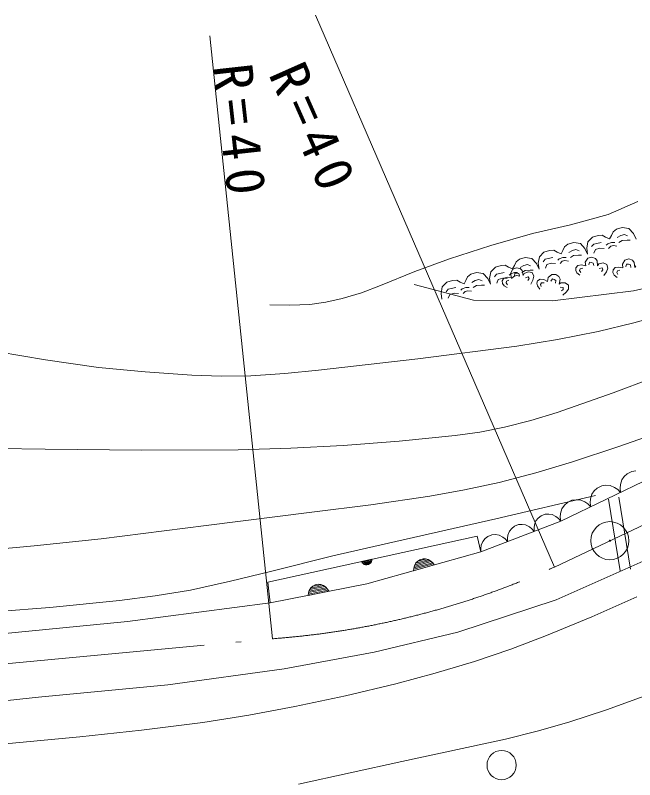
# Model space of a CAD drawing. Units: millimetres, scale not verified. Extents: x -625 to 707963, y -625 to 362498.
# Drawn here: x 358750 to 387903, y 249975 to 285934 of the extents above; entities that cross this region are included whole.
import ezdxf

# ---------------------------------------------------------------- set-up
doc = ezdxf.new("R2010")
doc.units = ezdxf.units.MM
doc.header["$LTSCALE"] = 1000
doc.linetypes.add('DASHED', pattern=[7.5, 6, -1.5])
doc.linetypes.add('LONG_DASHED_DOTTED', pattern=[15.25, 12, -1.5, 0.25, -1.5])
doc.layers.add('S-SUV', color=7, linetype='Continuous', lineweight=13)
doc.styles.add('ＭＳ ゴシック', font='')
doc.styles.get('ＭＳ ゴシック').set_extended_font_data('MS Gothic')

msp = doc.modelspace()

# ---------------------------------------------------------------- linework, layer by layer
at = {"layer": 'S-SUV'}
for p, q in [((372881, 285934), (384126, 259981)), ((367908, 284967), (370851, 256607)), ((386648, 276556), (388057, 277175)), ((384877, 276080), (386648, 276556)), ((383095, 275664), (384877, 276080)), ((386887, 275745), (387041, 275874)), ((387041, 275874), (387315, 275958)), ((387315, 275958), (387628, 275899)), ((387628, 275899), (387844, 275665)), ((381128, 275100), (383095, 275664)), ((385699, 275277), (385914, 275494)), ((385914, 275494), (386182, 275577)), ((386182, 275577), (386377, 275593)), ((386377, 275593), (386532, 275497)), ((386532, 275497), (386721, 275412)), ((386721, 275412), (386809, 275571)), ((386809, 275571), (386887, 275745)), ((387252, 275576), (387082, 275480)), ((387417, 275627), (387252, 275576)), ((387567, 275567), (387417, 275627)), ((387844, 275665), (387967, 275409)), ((379179, 274479), (381128, 275100)), ((384603, 275039), (384757, 275168)), ((384757, 275168), (385031, 275252)), ((385031, 275252), (385344, 275193)), ((385344, 275193), (385560, 274959)), ((385643, 274972), (385699, 275277)), ((385973, 275162), (385876, 275051)), ((386115, 275206), (385973, 275162)), ((386328, 275247), (386115, 275206)), ((386633, 275191), (386567, 275120)), ((386810, 275246), (386633, 275191)), ((386899, 275098), (386778, 275067)), ((386961, 275242), (386810, 275246)), ((387067, 275081), (386899, 275098)), ((387311, 275344), (387158, 275253)), ((387546, 275354), (387311, 275344)), ((387689, 275355), (387546, 275354)), ((383415, 274571), (383630, 274788)), ((383630, 274788), (383898, 274871)), ((383898, 274871), (384093, 274887)), ((384093, 274887), (384248, 274791)), ((384248, 274791), (384437, 274706)), ((384437, 274706), (384526, 274865)), ((384526, 274865), (384603, 275039)), ((384968, 274870), (384798, 274774)), ((385134, 274921), (384968, 274870)), ((385284, 274861), (385134, 274921)), ((385560, 274959), (385683, 274703)), ((385683, 274703), (385643, 274972)), ((386050, 274911), (385982, 274746)), ((386262, 274976), (386050, 274911)), ((386464, 274970), (386262, 274976)), ((386778, 275067), (386673, 274959)), ((377547, 273878), (379179, 274479)), ((382319, 274333), (382473, 274462)), ((382473, 274462), (382748, 274546)), ((382748, 274546), (383060, 274486)), ((383060, 274486), (383276, 274253)), ((383360, 274266), (383415, 274571)), ((383689, 274456), (383592, 274344)), ((383832, 274500), (383689, 274456)), ((384044, 274541), (383832, 274500)), ((384349, 274485), (384283, 274414)), ((384526, 274539), (384349, 274485)), ((384616, 274392), (384494, 274361)), ((384677, 274536), (384526, 274539)), ((384783, 274375), (384616, 274392)), ((385027, 274638), (384874, 274547)), ((385262, 274648), (385027, 274638)), ((385406, 274649), (385262, 274648)), ((385703, 274511), (385578, 274326)), ((385886, 274563), (385703, 274511)), ((386052, 274495), (385886, 274563)), ((386136, 274386), (386052, 274495)), ((386155, 274152), (386136, 274386)), ((387443, 274421), (387321, 274233)), ((387624, 274476), (387443, 274421)), ((387791, 274412), (387624, 274476)), ((387879, 274304), (387791, 274412)), ((381132, 273865), (381346, 274082)), ((381346, 274082), (381614, 274165)), ((381614, 274165), (381810, 274181)), ((381810, 274181), (381964, 274085)), ((381964, 274085), (382153, 274000)), ((382153, 274000), (382242, 274158)), ((382330, 274060), (382158, 273981)), ((382242, 274158), (382319, 274333)), ((382505, 274019), (382330, 274060)), ((382605, 273924), (382505, 274019)), ((382684, 274164), (382514, 274067)), ((382850, 274215), (382684, 274164)), ((383000, 274155), (382850, 274215)), ((383276, 274253), (383399, 273997)), ((383399, 273997), (383360, 274266)), ((383766, 274204), (383699, 274040)), ((383978, 274270), (383766, 274204)), ((384180, 274263), (383978, 274270)), ((384494, 274361), (384389, 274253)), ((385134, 274058), (385128, 273934)), ((385229, 274166), (385134, 274058)), ((385406, 274188), (385229, 274166)), ((385338, 274014), (385304, 273926)), ((385456, 274043), (385338, 274014)), ((385596, 274149), (385406, 274188)), ((385578, 274326), (385596, 274149)), ((385780, 274316), (385745, 274198)), ((385874, 274312), (385780, 274316)), ((385955, 274278), (385874, 274312)), ((385979, 274160), (385955, 274278)), ((386216, 274235), (386155, 274152)), ((386413, 274286), (386216, 274235)), ((386372, 274051), (386236, 274028)), ((386398, 273964), (386372, 274051)), ((386587, 274218), (386413, 274286)), ((386570, 273866), (386634, 274039)), ((386634, 274039), (386587, 274218)), ((386976, 274066), (386883, 273956)), ((387153, 274091), (386976, 274066)), ((387343, 274056), (387153, 274091)), ((387321, 274233), (387343, 274056)), ((387524, 274228), (387491, 274108)), ((387618, 274225), (387524, 274228)), ((387699, 274193), (387618, 274225)), ((387726, 274076), (387699, 274193)), ((387902, 274071), (387879, 274304)), ((387961, 274156), (387902, 274071)), ((375938, 273220), (377547, 273878)), ((380036, 273626), (380190, 273755)), ((380190, 273755), (380464, 273840)), ((380464, 273840), (380776, 273780)), ((380776, 273780), (380992, 273547)), ((381076, 273560), (381132, 273865)), ((381405, 273750), (381308, 273638)), ((381548, 273794), (381405, 273750)), ((381760, 273834), (381548, 273794)), ((382065, 273779), (382000, 273708)), ((382158, 273981), (382063, 273779)), ((382063, 273779), (382108, 273606)), ((382242, 273833), (382065, 273779)), ((382210, 273654), (382106, 273547)), ((382332, 273686), (382210, 273654)), ((382393, 273830), (382242, 273833)), ((382264, 273801), (382247, 273678)), ((382357, 273811), (382264, 273801)), ((382500, 273669), (382332, 273686)), ((382443, 273790), (382357, 273811)), ((382485, 273677), (382443, 273790)), ((382744, 273932), (382590, 273841)), ((382660, 273696), (382605, 273924)), ((382707, 273788), (382660, 273696)), ((382894, 273869), (382707, 273788)), ((382978, 273942), (382744, 273932)), ((383076, 273828), (382894, 273869)), ((383122, 273943), (382978, 273942)), ((383151, 273659), (383076, 273828)), ((383114, 273477), (383151, 273659)), ((384000, 273744), (383833, 273596)), ((384190, 273748), (384000, 273744)), ((384333, 273641), (384190, 273748)), ((385128, 273934), (385182, 273815)), ((385182, 273815), (385323, 273703)), ((385304, 273926), (385360, 273837)), ((386334, 273877), (386398, 273964)), ((386445, 273699), (386570, 273866)), ((386883, 273956), (386880, 273832)), ((386880, 273832), (386936, 273714)), ((386936, 273714), (387080, 273605)), ((387088, 273916), (387056, 273827)), ((387056, 273827), (387113, 273739)), ((387205, 273947), (387088, 273916)), ((378848, 273159), (379062, 273376)), ((379062, 273376), (379331, 273459)), ((379331, 273459), (379526, 273475)), ((379526, 273475), (379681, 273379)), ((379681, 273379), (379870, 273294)), ((379870, 273294), (379958, 273452)), ((379958, 273452), (380036, 273626)), ((380401, 273458), (380230, 273361)), ((380566, 273509), (380401, 273458)), ((380716, 273449), (380566, 273509)), ((380992, 273547), (381115, 273291)), ((381115, 273291), (381076, 273560)), ((381483, 273498), (381415, 273334)), ((381694, 273564), (381483, 273498)), ((381742, 273567), (381665, 273445)), ((381665, 273445), (381678, 273322)), ((381678, 273322), (381751, 273213)), ((381896, 273557), (381694, 273564)), ((381914, 273616), (381742, 273567)), ((381874, 273434), (381854, 273341)), ((381854, 273341), (381923, 273262)), ((381986, 273480), (381874, 273434)), ((382108, 273606), (381914, 273616)), ((382890, 273631), (382759, 273586)), ((382879, 273452), (382929, 273548)), ((382929, 273548), (382890, 273631)), ((383017, 273293), (383114, 273477)), ((383335, 273447), (383299, 273329)), ((383299, 273329), (383322, 273200)), ((383455, 273528), (383335, 273447)), ((383632, 273505), (383455, 273528)), ((383522, 273354), (383467, 273277)), ((383644, 273352), (383522, 273354)), ((383806, 273419), (383632, 273505)), ((383833, 273596), (383806, 273419)), ((384026, 273536), (383962, 273430)), ((384116, 273508), (384026, 273536)), ((384186, 273455), (384116, 273508)), ((384180, 273335), (384186, 273455)), ((384388, 273514), (384333, 273641)), ((384348, 273283), (384388, 273514)), ((384428, 273349), (384348, 273283)), ((384632, 273349), (384428, 273349)), ((384782, 273240), (384632, 273349)), ((375041, 272885), (375938, 273220)), ((378792, 272854), (378848, 273159)), ((379121, 273044), (379024, 272932)), ((379264, 273088), (379121, 273044)), ((379477, 273128), (379264, 273088)), ((379782, 273073), (379716, 273002)), ((379959, 273127), (379782, 273073)), ((379926, 272948), (379822, 272841)), ((380048, 272980), (379926, 272948)), ((380110, 273124), (379959, 273127)), ((380216, 272963), (380048, 272980)), ((380460, 273226), (380307, 273135)), ((380694, 273236), (380460, 273226)), ((380838, 273237), (380694, 273236)), ((381751, 273213), (381907, 273124)), ((383322, 273200), (383431, 273056)), ((383467, 273277), (383499, 273177)), ((384533, 273132), (384395, 273143)), ((384453, 272973), (384537, 273041)), ((384537, 273041), (384533, 273132)), ((384678, 272903), (384784, 273055)), ((384784, 273055), (384782, 273240)), ((373370, 272442), (374133, 272609)), ((374133, 272609), (375041, 272885)), ((378831, 272585), (378792, 272854)), ((379199, 272792), (379131, 272627)), ((379410, 272858), (379199, 272792)), ((379612, 272851), (379410, 272858)), ((384516, 272772), (384678, 272903)), ((370736, 272307), (371671, 272291)), ((371671, 272291), (372607, 272336)), ((372607, 272336), (373370, 272442)), ((387855, 271463), (389512, 271919)), ((386183, 271064), (387855, 271463)), ((384272, 270683), (386183, 271064)), ((382360, 270362), (384272, 270683)), ((357676, 270147), (360165, 269730)), ((377700, 269772), (382360, 270362)), ((360165, 269730), (362663, 269372)), ((373028, 269242), (377700, 269772)), ((362663, 269372), (364859, 269157)), ((364859, 269157), (367065, 269002)), ((367065, 269002), (368454, 268956)), ((369841, 268970), (371436, 269076)), ((371436, 269076), (373028, 269242)), ((386891, 268178), (389510, 269159)), ((368454, 268956), (369841, 268970)), ((384422, 262139), (398507, 268910)), ((384255, 267256), (386891, 268178)), ((383013, 266873), (384255, 267256)), ((381767, 266552), (383013, 266873)), ((380612, 266327), (381767, 266552)), ((376811, 265895), (379447, 266161)), ((379447, 266161), (380612, 266327)), ((387162, 265645), (389338, 266427)), ((374175, 265689), (376811, 265895)), ((355161, 265609), (360160, 265520)), ((360160, 265520), (364700, 265480)), ((364700, 265480), (369245, 265500)), ((369245, 265500), (371712, 265565)), ((371712, 265565), (374175, 265689)), ((384968, 264921), (387162, 265645)), ((383253, 264413), (384968, 264921)), ((381523, 263964), (383253, 264413)), ((387550, 264371), (387409, 264239)), ((387768, 264476), (387550, 264371)), ((387959, 264503), (387768, 264476)), ((379894, 263610), (381523, 263964)), ((387295, 264080), (387232, 263859)), ((387409, 264239), (387295, 264080)), ((378263, 263316), (379894, 263610)), ((386141, 263694), (386001, 263561)), ((386359, 263799), (386141, 263694)), ((386550, 263826), (386359, 263799)), ((386746, 263816), (386550, 263826)), ((386958, 263727), (386746, 263816)), ((387108, 263630), (386958, 263727)), ((387239, 263493), (387108, 263630)), ((387232, 263859), (387217, 263682)), ((387217, 263682), (387239, 263493)), ((375484, 262910), (378263, 263316)), ((381359, 262240), (386058, 263349)), ((385887, 263402), (385824, 263182)), ((386001, 263561), (385887, 263402)), ((372704, 262564), (375484, 262910)), ((384593, 262884), (384478, 262725)), ((384733, 263017), (384593, 262884)), ((384951, 263122), (384733, 263017)), ((385142, 263148), (384951, 263122)), ((385337, 263138), (385142, 263148)), ((385549, 263049), (385337, 263138)), ((385700, 262953), (385549, 263049)), ((385830, 262816), (385700, 262953)), ((385824, 263182), (385809, 263005)), ((385809, 263005), (385830, 262816)), ((367740, 261940), (372704, 262564)), ((384415, 262504), (384400, 262328)), ((384478, 262725), (384415, 262504)), ((376661, 261181), (381359, 262240)), ((383257, 262154), (383188, 261969)), ((383366, 262283), (383257, 262154)), ((383495, 262386), (383366, 262283)), ((383690, 262461), (383495, 262386)), ((383855, 262471), (383690, 262461)), ((384022, 262449), (383855, 262471)), ((384197, 262358), (384022, 262449)), ((384319, 262265), (384197, 262358)), ((384422, 262139), (384319, 262265)), ((384400, 262328), (384422, 262139)), ((362794, 261312), (367740, 261940)), ((380663, 260690), (384422, 262139)), ((382113, 261800), (382004, 261671)), ((382242, 261903), (382113, 261800)), ((382437, 261978), (382242, 261903)), ((382602, 261988), (382437, 261978)), ((382769, 261966), (382602, 261988)), ((382944, 261875), (382769, 261966)), ((383066, 261782), (382944, 261875)), ((383169, 261656), (383066, 261782)), ((383188, 261969), (383163, 261819)), ((383163, 261819), (383169, 261656)), ((370631, 259263), (380482, 261437)), ((380482, 261437), (380663, 260690)), ((381183, 261495), (380989, 261420)), ((381349, 261505), (381183, 261495)), ((381516, 261483), (381349, 261505)), ((381691, 261392), (381516, 261483)), ((381935, 261486), (381910, 261336)), ((382004, 261671), (381935, 261486)), ((359643, 260976), (362794, 261312)), ((373700, 260507), (376661, 261181)), ((380751, 261188), (380682, 261003)), ((380860, 261316), (380751, 261188)), ((380989, 261420), (380860, 261316)), ((381813, 261299), (381691, 261392)), ((381916, 261173), (381813, 261299)), ((381910, 261336), (381916, 261173)), ((384207, 258438), (390461, 261212)), ((356486, 260700), (359643, 260976)), ((380682, 261003), (380657, 260853)), ((380657, 260853), (380663, 260690)), ((370762, 259776), (373700, 260507)), ((375046, 260237), (375534, 260345)), ((380663, 260690), (375296, 259195)), ((375534, 260345), (375527, 260285)), ((378057, 260353), (377698, 260253)), ((377792, 260326), (377941, 260368)), ((377941, 260368), (378064, 260363)), ((378064, 260363), (378186, 260335)), ((375077, 260185), (375046, 260237)), ((375529, 260312), (375065, 260210)), ((375116, 260144), (375077, 260185)), ((375084, 260182), (375523, 260279)), ((375512, 260244), (375110, 260156)), ((375176, 260101), (375116, 260144)), ((375139, 260130), (375494, 260208)), ((375471, 260171), (375176, 260106)), ((375236, 260084), (375176, 260101)), ((375297, 260078), (375236, 260084)), ((375240, 260088), (375422, 260128)), ((375373, 260095), (375297, 260078)), ((375426, 260126), (375373, 260095)), ((375474, 260167), (375426, 260126)), ((375509, 260231), (375474, 260167)), ((375527, 260285), (375509, 260231)), ((378461, 260077), (377497, 259808)), ((377505, 259875), (378420, 260130)), ((377505, 259930), (377534, 260039)), ((378379, 260184), (377512, 259942)), ((377531, 260012), (378324, 260233)), ((377534, 260039), (377599, 260171)), ((378264, 260281), (377563, 260086)), ((377599, 260171), (377689, 260259)), ((377604, 260162), (378187, 260325)), ((377689, 260259), (377792, 260326)), ((378186, 260335), (378310, 260255)), ((378310, 260255), (378394, 260177)), ((378394, 260177), (378461, 260077)), ((368882, 259308), (370762, 259776)), ((377497, 259808), (377505, 259930)), ((366990, 258899), (368882, 259308)), ((370744, 258289), (370631, 259263)), ((375296, 259195), (370744, 258289)), ((373437, 258953), (372554, 258777)), ((372579, 258846), (373385, 259006)), ((372583, 258872), (372658, 258999)), ((373329, 259059), (372615, 258917)), ((372658, 258999), (372754, 259079)), ((372662, 258990), (373255, 259108)), ((372754, 259079), (372862, 259139)), ((373128, 259146), (372763, 259073)), ((372862, 259139), (373014, 259169)), ((373014, 259169), (373136, 259155)), ((373136, 259155), (373256, 259118)), ((373256, 259118), (373373, 259029)), ((373373, 259029), (373451, 258945)), ((373451, 258945), (373510, 258840)), ((363654, 258399), (365327, 258620)), ((365327, 258620), (366990, 258899)), ((373510, 258840), (372529, 258645)), ((372529, 258645), (372546, 258765)), ((372542, 258711), (373473, 258896)), ((372546, 258765), (372583, 258872)), ((385890, 257640), (388009, 258581)), ((360379, 258080), (363654, 258399)), ((364036, 257419), (370744, 258289)), ((379581, 256911), (384207, 258438)), ((357112, 257822), (360379, 258080)), ((383757, 256757), (385890, 257640)), ((346384, 255673), (364036, 257419)), ((375647, 255978), (379581, 256911)), ((382066, 256118), (383757, 256757)), ((380356, 255535), (382066, 256118)), ((371410, 255197), (375647, 255978)), ((378518, 254982), (380356, 255535)), ((365937, 254440), (371410, 255197)), ((376663, 254487), (378518, 254982)), ((359849, 253860), (365937, 254440)), ((374288, 253922), (376663, 254487)), ((371902, 253416), (374288, 253922)), ((388340, 253910), (386581, 253269)), ((337368, 251414), (359849, 253860)), ((369741, 253014), (371902, 253416)), ((386581, 253269), (384795, 252683)), ((367570, 252671), (369741, 253014)), ((364686, 252304), (367570, 252671)), ((384795, 252683), (383317, 252255)), ((361795, 251997), (364686, 252304)), ((383317, 252255), (381824, 251886)), ((356819, 251518), (361795, 251997)), ((381824, 251886), (376949, 250835)), ((376949, 250835), (372074, 249771))]:
    msp.add_line(p, q, dxfattribs=at)
at = {"layer": 'S-SUV', "linetype": 'DASHED'}
for p, q in [((392470, 274039), (387850, 272968)), ((380310, 272539), (377525, 273268)), ((387850, 272968), (384037, 272497)), ((384037, 272497), (380310, 272539)), ((387156, 263260), (387708, 259877)), ((386662, 263179), (387214, 259797))]:
    msp.add_line(p, q, dxfattribs=at)
at = {"layer": 'S-SUV', "linetype": 'LONG_DASHED_DOTTED'}
for p, q in [((384126, 259981), (397463, 266309)), ((340501, 253765), (370851, 256607))]:
    msp.add_line(p, q, dxfattribs=at)
at = {"layer": 'S-SUV'}
for centre, radius in [((386731, 261219), 896), ((386731, 261219), 27), ((381640, 250664), 688)]:
    msp.add_circle(centre, radius, dxfattribs=at)
at = {"layer": 'S-SUV', "linetype": 'LONG_DASHED_DOTTED'}
msp.add_arc((367985, 295675), 39174, 274.1949, 294.3316, dxfattribs=at)

# ---------------------------------------------------------------- texts
at = {"layer": 'S-SUV', "char_height": 1833, "attachment_point": 7, "style": 'ＭＳ ゴシック'}
for insert, rotation in [((370619, 283163), 293.9), ((368036, 283551), 276.4)]:
    msp.add_mtext('\\T1.32;R=40', dxfattribs=dict(at, insert=insert, rotation=rotation))

doc.saveas('drawing.dxf')
